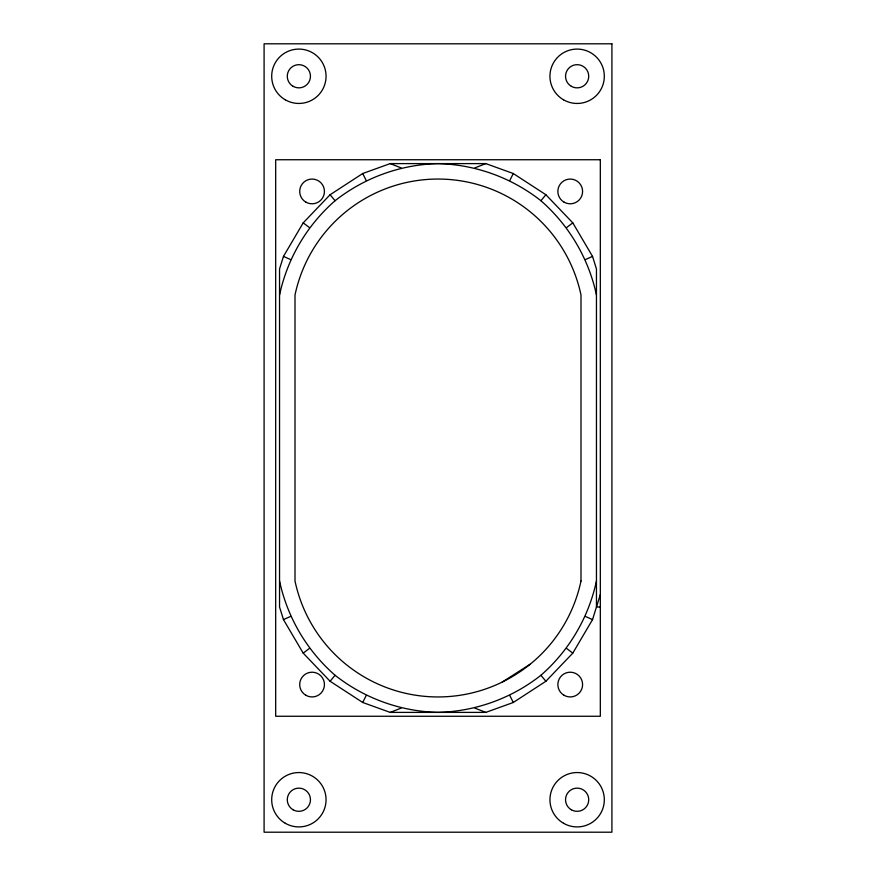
<?xml version="1.0" encoding="UTF-8"?>
<svg xmlns="http://www.w3.org/2000/svg" width="876" height="876" viewBox="0 0 876 876"><rect width="100%" height="100%" fill="white"/><g stroke="black" fill="none" stroke-linecap="round" stroke-linejoin="round"><path stroke-width="1.31" d="M600.323 607.024L596.457 607.024L596.457 268.976L592.537 256.405L572.794 222.865L545.89 194.735L513.27 173.514L485.808 163.604L390.192 163.604L362.73 173.514L330.11 194.735L303.205 222.865L283.463 256.405L279.543 268.976L279.543 607.024L283.463 619.595L303.205 653.135L330.11 681.265L362.73 702.486L390.192 712.396L485.808 712.396L513.27 702.486L545.89 681.265L572.794 653.135L592.537 619.595L600.323 594.596M279.543 295.004C287.416 258.398 306.874 225.362 335.081 200.724C364.504 177.565 400.573 164.557 438 163.604C475.427 164.557 511.496 177.565 540.919 200.724C569.126 225.362 588.584 258.398 596.457 295.004M279.543 580.996C287.416 617.602 306.874 650.638 335.081 675.276C364.504 698.435 400.573 711.443 438 712.396C475.427 711.443 511.496 698.435 540.919 675.276C569.126 650.638 588.584 617.602 596.457 580.996M509.81 180.478L513.27 173.514M362.73 702.486L366.19 695.522M540.919 200.724L545.89 194.735M330.11 681.265L335.081 675.276M566.586 227.563L572.794 222.865M303.205 653.135L309.414 648.437M502.123 682.119L530.046 664.304M585.431 259.548L592.537 256.405M283.463 619.595L290.569 616.452M474.88 167.885L485.808 163.604M390.192 712.396L401.12 708.115M390.192 163.604L401.12 167.885M474.88 708.115L485.808 712.396M283.463 256.405L290.569 259.548M585.431 616.452L592.537 619.595M303.205 222.865L309.414 227.563M566.586 648.437L572.794 653.135M330.11 194.735L335.081 200.724M540.919 675.276L545.89 681.265M362.73 173.514L366.19 180.478M509.81 695.522L513.27 702.486M611.908 43.8L264.092 43.8L264.092 832.2L611.908 832.2L611.908 43.8M600.323 159.739L275.677 159.739L275.677 716.261L600.323 716.261L600.323 159.739M580.996 580.996L580.996 295.004A146.15 146.15 0 0 0 295.004 295.004L295.004 580.996A146.15 146.15 0 0 0 580.996 580.996M305.888 695.281A12.363 12.363 0 0 0 324.438 684.572A12.363 12.363 0 0 0 305.888 673.863A12.363 12.363 0 0 0 305.888 695.281M564.045 202.137A12.363 12.363 0 0 0 582.595 191.428A12.363 12.363 0 0 0 564.045 180.719A12.363 12.363 0 0 0 564.045 202.137M305.888 202.137A12.363 12.363 0 0 0 324.438 191.428A12.363 12.363 0 0 0 305.888 180.719A12.363 12.363 0 0 0 305.888 202.137M293.077 809.774A11.596 11.596 0 0 0 310.465 799.733A11.596 11.596 0 0 0 293.077 789.692A11.596 11.596 0 0 0 293.077 809.774M293.077 86.308A11.596 11.596 0 0 0 310.465 76.267A11.596 11.596 0 0 0 293.077 66.226A11.596 11.596 0 0 0 293.077 86.308M571.327 809.774A11.596 11.596 0 0 0 588.727 799.733A11.596 11.596 0 0 0 571.327 789.692A11.596 11.596 0 0 0 571.327 809.774M571.327 86.308A11.596 11.596 0 0 0 588.727 76.267A11.596 11.596 0 0 0 571.327 66.226A11.596 11.596 0 0 0 571.327 86.308M285.28 823.276A27.189 27.189 0 0 0 326.058 799.733A27.189 27.189 0 0 0 285.28 776.191A27.189 27.189 0 0 0 285.28 823.276M563.531 823.276A27.189 27.189 0 0 0 604.32 799.733A27.189 27.189 0 0 0 563.531 776.191A27.189 27.189 0 0 0 563.531 823.276M563.531 99.809A27.189 27.189 0 0 0 604.32 76.267A27.189 27.189 0 0 0 563.531 52.724A27.189 27.189 0 0 0 563.531 99.809M285.28 99.809A27.189 27.189 0 0 0 326.058 76.267A27.189 27.189 0 0 0 285.28 52.724A27.189 27.189 0 0 0 285.28 99.809M564.045 695.281A12.363 12.363 0 0 0 582.595 684.572A12.363 12.363 0 0 0 564.045 673.863A12.363 12.363 0 0 0 564.045 695.281"/></g></svg>
